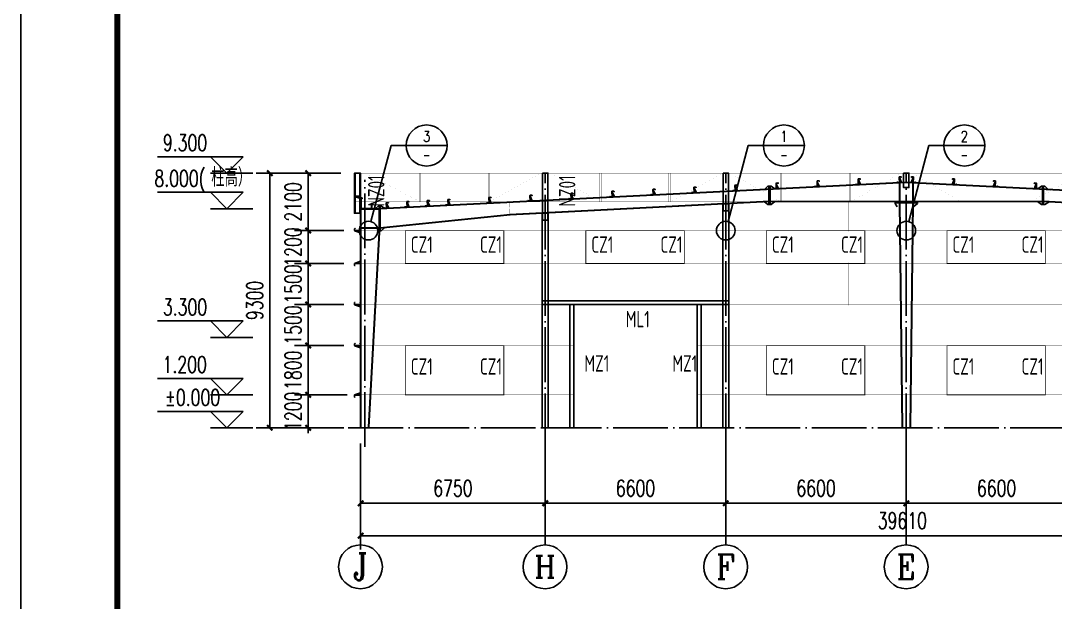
# Model space of a CAD drawing. Extents: x -89996 to 1006241, y -2176 to 440573.
# Drawn here: x 553607 to 591431, y 20313 to 41553 of the extents above; entities that cross this region are included whole.
import ezdxf
from ezdxf.enums import TextEntityAlignment as Align

# ---------------------------------------------------------------- set-up
doc = ezdxf.new("R2010")
doc.units = 0
doc.header["$LTSCALE"] = 1000
doc.header["$MEASUREMENT"] = 0
doc.linetypes.add('DOTE', pattern=[2.42, 2, -0.2, 0.02, -0.2])
for name, color, linetype in [('AXIS', 3, 'Continuous'), ('AXIS_TEXT', 7, 'Continuous'), ('DIM_ELEV', 3, 'Continuous'), ('DIM_IDEN', 3, 'Continuous'), ('DOTE', 1, 'DOTE'), ('GL', 150, 'Continuous'), ('GZ', 50, 'Continuous'), ('LT', 27, 'Continuous'), ('PUB_TEXT', 7, 'Continuous'), ('PUB_TITLE', 4, 'Continuous'), ('PZ', 202, 'Continuous'), ('TEXT', 7, 'Continuous'), ('天沟', 2, 'Continuous')]:
    doc.layers.add(name, color=color, linetype=linetype)
doc.styles.add('_TCH_AXIS', font='COMPLEX', dxfattribs={"bigfont": 'GBCBIG'})
doc.styles.add('_TCH_DIM', font='SIMPLEX', dxfattribs={"bigfont": 'GBCBIG'})
doc.styles.add('_TCH_DIM_T3', font='SIMPLEX', dxfattribs={"width": 0.705882, "bigfont": 'GBCBIG'})
doc.styles.add('_TCH_LABEL', font='COMPLEX', dxfattribs={"bigfont": 'GBCBIG'})
doc.styles.add('TSSD_Label', font='tssdeng.shx', dxfattribs={"width": 0.7, "bigfont": 'hztxt.shx'})
doc.styles.add('TSSD_Norm', font='tssdeng.shx', dxfattribs={"bigfont": 'hztxt.shx'})
doc.dimstyles.new('_TCH_ARCH&&200', dxfattribs={"dimtxt": 595, "dimasz": 200, "dimexe": 500, "dimexo": 600, "dimgap": 252.5, "dimtad": 1, "dimdec": 0, "dimzin": 0, "dimdsep": 46, "dimtxsty": '_TCH_DIM_T3', "dimblk": 'ARCHTICK', "dimcen": 0.09, "dimclrt": 7, "dimazin": 2, "dimtfac": 1, "dimtdec": 0, "dimtix": 1, "dimtmove": 2, "dimatfit": 3, "dimfxl": 0, "dimtolj": 1, "dimtzin": 0, "dimarcsym": 0})
doc.dimstyles.new('TCH-200-1', dxfattribs={"dimtxt": 595, "dimasz": 200, "dimexe": 500, "dimexo": 600, "dimgap": 252.5, "dimtad": 1, "dimdec": 0, "dimzin": 0, "dimdsep": 46, "dimtxsty": '_TCH_DIM_T3', "dimblk": 'ARCHTICK', "dimcen": 0.09, "dimclrd": 3, "dimclre": 3, "dimclrt": 7, "dimazin": 2, "dimtfac": 1, "dimtdec": 0, "dimtix": 1, "dimtmove": 2, "dimatfit": 3, "dimfxl": 0, "dimtolj": 1, "dimtzin": 0, "dimarcsym": 0})

# ---------------------------------------------------------------- blocks, each defined once
blk = doc.blocks.new('4')
at = {"layer": 'LT', "color": 1, "linetype": 'Continuous'}
for p, q in [((1121054, 121886, -8), (1121014, 121884, -8)), ((1121054, 121886, -8), (1121014, 121884, -8)), ((1121058, 121794, -8), (1121019, 121792, -8)), ((1121058, 121794, -8), (1121019, 121792, -8))]:
    blk.add_line(p, q, dxfattribs=at)
at = {"layer": 'LT', "elevation": -8}
blk.add_lwpolyline([(1121032, 121929, -0.414214), (1121041, 121940), (1121097, 121943), (1121111, 121930), (1121113, 121932), (1121098, 121946), (1121038, 121943, 0.414214), (1121028, 121932), (1121037, 121755, -0.414214), (1121028, 121745), (1120972, 121742), (1120958, 121755), (1120956, 121753), (1120971, 121739), (1121031, 121742, 0.414214), (1121040, 121753), (1121032, 121929)], format="xyb", dxfattribs=at)
at = {"layer": 'LT', "elevation": -4}
for points in [[(1121032, 121924), (1121038, 121925), (1121047, 121733), (1121041, 121733)], [(1121038, 121915), (1121047, 121733), (1121117, 121736)]]:
    blk.add_lwpolyline(points, close=True, dxfattribs=at)
at = {"layer": 'LT', "color": 1, "linetype": 'Continuous'}
for points in [[(1121031, 121872, -8), (1121030, 121897, -8), (1121040, 121873, -8), (1121039, 121897, -8)], [(1121031, 121872, -8), (1121030, 121897, -8), (1121040, 121873, -8), (1121039, 121897, -8)], [(1121035, 121805, -8), (1121036, 121781, -8), (1121044, 121806, -8), (1121045, 121781, -8)], [(1121035, 121805, -8), (1121036, 121781, -8), (1121044, 121806, -8), (1121045, 121781, -8)]]:
    blk.add_solid(points, dxfattribs=at)
blk = doc.blocks.new('A$C7E3B2E0F')
at = {"layer": 'DOTE'}
for p, q in [((7397, 0, 0), (7397, 10052, 0)), ((13997, 0, 0), (13997, 10052, 0)), ((20597, 0, 0), (20597, 10050, 0)), ((797, 52, 0), (797, 9805, 0)), ((40918, 750, 0), (0, 750, 0))]:
    blk.add_line(p, q, dxfattribs=at)
at = {"layer": 'GL', "extrusion": (0.000390955, 1.93016e-05, 1)}
for p, q in [((20597, 9718, -4), (1367, 8756, -4)), ((20597, 9706, -4), (1367, 8744, -4)), ((15596, 9029, -5), (6108, 8535, -9)), ((15596, 9017, -5), (6109, 8523, -9))]:
    blk.add_line(p, q, dxfattribs=at)
at = {"layer": 'GL', "extrusion": (-0.000390955, 1.93016e-05, 1)}
for p, q in [((20597, 9718, -4), (39538, 8771, -4)), ((20597, 9706, -4), (39538, 8759, -4)), ((25598, 9029, -5), (35086, 8535, -9)), ((25598, 9017, -5), (35085, 8523, -9))]:
    blk.add_line(p, q, dxfattribs=at)
at = {"layer": 'GL'}
for p, q in [((15596, 9029, -5), (20188, 9011, 0)), ((15596, 9029, -5), (20188, 9011, 0)), ((15596, 9017, -5), (20188, 8999, 0)), ((15596, 9017, -5), (20188, 8999, 0)), ((25596, 9029, -5), (21006, 9011, 0)), ((25596, 9029, -5), (21006, 9011, 0)), ((25598, 9017, -5), (21006, 8999, 0)), ((25598, 9017, -5), (21006, 8999, 0)), ((6109, 8535, -9), (1367, 8052, 0)), ((6109, 8535, -9), (1367, 8052, 0)), ((6111, 8523, -9), (1367, 8040, 0)), ((6111, 8523, -9), (1367, 8040, 0))]:
    blk.add_line(p, q, dxfattribs=at)
at = {"layer": 'GL', "color": 6, "extrusion": (0.000390955, 1.93016e-05, 1), "const_width": 10, "elevation": 1}
blk.add_lwpolyline([(6086, 8992), (6109, 8523)], dxfattribs=at)
blk.add_lwpolyline([(6086, 8992), (6109, 8523)], dxfattribs=at)
at = {"layer": 'GZ'}
for p, q in [((20347, 9011, 0), (20347, 9693, 0)), ((20347, 9011, 0), (20347, 9693, 0)), ((20361, 9011, 0), (20361, 9694, 0)), ((20361, 9011, 0), (20361, 9694, 0)), ((20833, 9011, 0), (20833, 9694, 0)), ((20833, 9011, 0), (20833, 9694, 0)), ((20847, 9011, 0), (20847, 9693, 0)), ((20847, 9011, 0), (20847, 9693, 0)), ((647, 777, 4), (647, 8738, 0)), ((661, 777, 4), (661, 8738, 0)), ((20347, 8971, 0), (20447, 775, 0)), ((20361, 8971, 0), (20461, 775, 0)), ((20833, 8971, 0), (20733, 775, 0)), ((20847, 8971, 0), (20747, 775, 0)), ((1327, 8054, 0), (661, 8054, 0)), ((1327, 8054, 0), (661, 8054, 0)), ((1327, 8040, 0), (661, 8040, 0)), ((1327, 8040, 0), (661, 8040, 0)), ((1327, 7893, 0), (933, 777, 0)), ((1341, 7893, 0), (947, 777, 0))]:
    blk.add_line(p, q, dxfattribs=at)
for points, elevation in [([(647, 8738), (1327, 8738), (1327, 8752), (647, 8752)], -2), ([(13887, 750), (14107, 750), (14107, 8926), (13887, 8926)], 0), ([(7287, 750), (7507, 750), (7507, 8585), (7287, 8585)], 0)]:
    blk.add_lwpolyline(points, close=True, dxfattribs=dict(at, elevation=elevation))
at = {"layer": 'LT'}
for p, q in [((422, 10037, 0), (422, 9985, 0)), ((426, 9988, 0), (426, 10034, 0)), ((647, 10052, 0), (427, 10052, 0)), ((427, 10052, 0), (427, 10049, 0)), ((427, 10049, 0), (647, 10049, 0)), ((631, 10049, 0), (433, 10049, 0)), ((433, 9974, 0), (445, 9974, 0)), ((437, 10045, 0), (628, 10045, 0)), ((445, 9977, 0), (437, 9977, 0)), ((445, 9974, 0), (445, 9977, 0)), ((620, 9977, 0), (620, 9974, 0)), ((628, 9977, 0), (620, 9977, 0)), ((620, 9974, 0), (631, 9974, 0)), ((639, 10034, 0), (639, 9988, 0)), ((642, 9985, 0), (642, 10037, 0)), ((647, 10049, 0), (647, 10052, 0)), ((421, 9215, 0), (421, 9268, 0)), ((424, 9264, 0), (424, 9218, 0)), ((426, 9200, 0), (426, 9204, 0)), ((426, 9204, 0), (646, 9204, 0)), ((646, 9200, 0), (426, 9200, 0)), ((426, 9200, 0), (646, 9121, 0)), ((432, 9279, 0), (443, 9279, 0)), ((630, 9204, 0), (432, 9204, 0)), ((443, 9275, 0), (436, 9275, 0)), ((436, 9207, 0), (626, 9207, 0)), ((443, 9279, 0), (443, 9275, 0)), ((474, 9181, 0), (474, 9220, 0)), ((585, 9181, 0), (585, 9220, 0)), ((618, 9275, 0), (618, 9279, 0)), ((618, 9279, 0), (630, 9279, 0)), ((626, 9275, 0), (618, 9275, 0)), ((638, 9218, 0), (638, 9264, 0)), ((641, 9268, 0), (641, 9215, 0)), ((646, 9204, 0), (646, 9200, 0)), ((422, 7961, 0), (422, 8014, 0)), ((426, 8010, 0), (426, 7965, 0)), ((427, 7947, 0), (427, 7950, 0)), ((427, 7950, 0), (647, 7950, 0)), ((647, 7947, 0), (427, 7947, 0)), ((427, 7947, 0), (647, 7867, 0)), ((433, 8025, 0), (445, 8025, 0)), ((631, 7950, 0), (433, 7950, 0)), ((445, 8022, 0), (437, 8022, 0)), ((437, 7953, 0), (628, 7953, 0)), ((445, 8025, 0), (445, 8022, 0)), ((475, 7931, 0), (475, 7969, 0)), ((586, 7931, 0), (586, 7969, 0)), ((620, 8022, 0), (620, 8025, 0)), ((620, 8025, 0), (631, 8025, 0)), ((628, 8022, 0), (620, 8022, 0)), ((639, 7965, 0), (639, 8010, 0)), ((642, 8014, 0), (642, 7961, 0)), ((647, 7950, 0), (647, 7947, 0)), ((427, 6753, 0), (647, 6833, 0)), ((422, 6739, 0), (422, 6686, 0)), ((426, 6690, 0), (426, 6735, 0)), ((647, 6753, 0), (427, 6753, 0)), ((427, 6753, 0), (427, 6750, 0)), ((427, 6750, 0), (647, 6750, 0)), ((631, 6750, 0), (433, 6750, 0)), ((433, 6675, 0), (445, 6675, 0)), ((437, 6747, 0), (628, 6747, 0)), ((445, 6678, 0), (437, 6678, 0)), ((445, 6675, 0), (445, 6678, 0)), ((475, 6773, 0), (475, 6734, 0)), ((586, 6773, 0), (586, 6734, 0)), ((620, 6678, 0), (620, 6675, 0)), ((628, 6678, 0), (620, 6678, 0)), ((620, 6675, 0), (631, 6675, 0)), ((639, 6735, 0), (639, 6690, 0)), ((642, 6686, 0), (642, 6739, 0)), ((647, 6750, 0), (647, 6753, 0)), ((422, 5261, 0), (422, 5314, 0)), ((426, 5310, 0), (426, 5265, 0)), ((433, 5325, 0), (445, 5325, 0)), ((445, 5322, 0), (437, 5322, 0)), ((445, 5325, 0), (445, 5322, 0)), ((620, 5322, 0), (620, 5325, 0)), ((620, 5325, 0), (631, 5325, 0)), ((628, 5322, 0), (620, 5322, 0)), ((639, 5265, 0), (639, 5310, 0)), ((642, 5314, 0), (642, 5261, 0)), ((427, 5247, 0), (427, 5250, 0)), ((427, 5250, 0), (647, 5250, 0)), ((647, 5247, 0), (427, 5247, 0)), ((427, 5247, 0), (647, 5167, 0)), ((631, 5250, 0), (433, 5250, 0)), ((437, 5253, 0), (628, 5253, 0)), ((475, 5227, 0), (475, 5266, 0)), ((586, 5227, 0), (586, 5266, 0)), ((647, 5250, 0), (647, 5247, 0)), ((422, 3761, 2), (422, 3814, 2)), ((426, 3810, 2), (426, 3765, 2)), ((433, 3825, 2), (445, 3825, 2)), ((445, 3822, 2), (437, 3822, 2)), ((445, 3825, 2), (445, 3822, 2)), ((620, 3822, 2), (620, 3825, 2)), ((620, 3825, 2), (631, 3825, 2)), ((628, 3822, 2), (620, 3822, 2)), ((639, 3765, 2), (639, 3810, 2)), ((642, 3814, 2), (642, 3761, 2)), ((427, 3747, 2), (427, 3750, 2)), ((427, 3750, 2), (647, 3750, 2)), ((647, 3747, 2), (427, 3747, 2)), ((427, 3747, 2), (647, 3667, 2)), ((631, 3750, 2), (433, 3750, 2)), ((437, 3753, 2), (628, 3753, 2)), ((475, 3731, 2), (475, 3769, 2)), ((586, 3731, 2), (586, 3769, 2)), ((647, 3750, 2), (647, 3747, 2)), ((422, 1935, 0), (422, 1883, 0)), ((426, 1886, 0), (426, 1932, 0)), ((427, 1950, 0), (647, 2030, 0)), ((647, 1950, 0), (427, 1950, 0)), ((427, 1950, 0), (427, 1947, 0)), ((427, 1947, 0), (647, 1947, 0)), ((631, 1947, 0), (433, 1947, 0)), ((437, 1943, 0), (628, 1943, 0)), ((639, 1932, 0), (639, 1886, 0)), ((642, 1883, 0), (642, 1935, 0)), ((647, 1947, 0), (647, 1950, 0)), ((433, 1872, 0), (445, 1872, 0)), ((445, 1875, 0), (437, 1875, 0)), ((445, 1872, 0), (445, 1875, 0)), ((620, 1875, 0), (620, 1872, 0)), ((628, 1875, 0), (620, 1875, 0)), ((620, 1872, 0), (631, 1872, 0))]:
    blk.add_line(p, q, dxfattribs=at)
at = {"layer": 'LT', "color": 1, "linetype": 'Continuous'}
for p, q in [((475, 1965, 0), (475, 1927, 0)), ((586, 1965, 0), (586, 1927, 0))]:
    blk.add_line(p, q, dxfattribs=at)
at = {"layer": 'LT', "elevation": 0}
for points in [[(646, 8588), (422, 8588), (422, 10049), (646, 10049)], [(616, 8588), (452, 8588), (452, 10049), (616, 10049)], [(7300, 10052), (7494, 10052), (7494, 8338), (7300, 8338)], [(13900, 10052), (14094, 10052), (14094, 8679), (13900, 8679)], [(20500, 10052), (20694, 10052), (20694, 9524), (20500, 9524)]]:
    blk.add_lwpolyline(points, close=True, dxfattribs=at)
at = {"layer": 'LT'}
for centre, start, end in [((433, 10037, 0), 90, 180), ((433, 9985, 0), 180, 270), ((437, 10034, 0), 90, 180), ((437, 9988, 0), 180, 270), ((628, 10034, 0), 0, 90), ((628, 9988, 0), 270, 0), ((631, 10037, 0), 0, 90), ((631, 9985, 0), 270, 0), ((432, 9268, 0), 90, 180), ((432, 9215, 0), 180, 270), ((436, 9264, 0), 90, 180), ((436, 9218, 0), 180, 270), ((626, 9264, 0), 0, 90), ((626, 9218, 0), 270, 0), ((630, 9268, 0), 0, 90), ((630, 9215, 0), 270, 0), ((433, 8014, 0), 90, 180), ((433, 7961, 0), 180, 270), ((437, 8010, 0), 90, 180), ((437, 7965, 0), 180, 270), ((628, 8010, 0), 360, 90), ((628, 7965, 0), 270, 360), ((631, 8014, 0), 360, 90), ((631, 7961, 0), 270, 360), ((433, 6739, 0), 90, 180), ((433, 6686, 0), 180, 270), ((437, 6735, 0), 90, 180), ((437, 6690, 0), 180, 270), ((628, 6735, 0), 0, 90), ((628, 6690, 0), 270, 0), ((631, 6739, 0), 0, 90), ((631, 6686, 0), 270, 0), ((433, 5314, 0), 90, 180), ((437, 5310, 0), 90, 180), ((628, 5310, 0), 0, 90), ((631, 5314, 0), 0, 90), ((433, 5261, 0), 180, 270), ((437, 5265, 0), 180, 270), ((628, 5265, 0), 270, 0), ((631, 5261, 0), 270, 0), ((433, 3814, 2), 90, 180), ((437, 3810, 2), 90, 180), ((628, 3810, 2), 360, 90), ((631, 3814, 2), 360, 90), ((433, 3761, 2), 180, 270), ((437, 3765, 2), 180, 270), ((628, 3765, 2), 270, 360), ((631, 3761, 2), 270, 360), ((433, 1935, 0), 90, 180), ((437, 1932, 0), 90, 180), ((628, 1932, 0), 0, 90), ((631, 1935, 0), 0, 90), ((433, 1883, 0), 180, 270), ((437, 1886, 0), 180, 270), ((628, 1886, 0), 270, 0), ((631, 1883, 0), 270, 0)]:
    blk.add_arc(centre, 11.3, start, end, dxfattribs=at)
for points in [[(486, 9207, 0), (462, 9207, 0), (486, 9200, 0), (462, 9200, 0)], [(597, 9207, 0), (572, 9207, 0), (597, 9200, 0), (572, 9200, 0)], [(488, 7953, 0), (463, 7953, 0), (488, 7947, 0), (463, 7947, 0)], [(598, 7953, 0), (574, 7953, 0), (598, 7946, 0), (574, 7946, 0)], [(488, 6747, 0), (463, 6747, 0), (488, 6753, 0), (463, 6753, 0)], [(598, 6747, 0), (574, 6747, 0), (598, 6753, 0), (574, 6753, 0)], [(488, 5253, 0), (463, 5253, 0), (488, 5247, 0), (463, 5247, 0)], [(598, 5253, 0), (574, 5253, 0), (598, 5247, 0), (574, 5247, 0)], [(488, 3753, 2), (463, 3753, 2), (488, 3747, 2), (463, 3747, 2)], [(598, 3753, 2), (574, 3753, 2), (598, 3747, 2), (574, 3747, 2)]]:
    blk.add_solid(points, dxfattribs=at)
at = {"layer": 'LT', "color": 1, "linetype": 'Continuous'}
for points in [[(488, 1943, 0), (463, 1943, 0), (488, 1950, 0), (463, 1950, 0)], [(598, 1943, 0), (574, 1943, 0), (598, 1950, 0), (574, 1950, 0)]]:
    blk.add_solid(points, dxfattribs=at)
at = {"layer": 'PZ', "extrusion": (0.000390955, 1.93016e-05, 1)}
for p, q in [((15537, 9571, -2), (15413, 9458, -4)), ((15537, 9571, -2), (15413, 9458, -4)), ((15537, 9571, -2), (15577, 9571, -2)), ((15537, 9571, -2), (15577, 9571, -2)), ((15657, 9570, -2), (15617, 9570, -2)), ((15657, 9570, -2), (15617, 9570, -2)), ((15657, 9570, -2), (15790, 9477, -4)), ((15657, 9570, -2), (15790, 9477, -4)), ((15536, 8909, 0), (15409, 9007, -6)), ((15536, 8909, 0), (15576, 8909, 0)), ((15536, 8909, 0), (15576, 8909, 0)), ((15656, 8909, 0), (15616, 8909, 0)), ((15656, 8909, 0), (15616, 8909, 0)), ((15656, 8909, 0), (15792, 9016, -5)), ((15656, 8909, 0), (15792, 9016, -5))]:
    blk.add_line(p, q, dxfattribs=at)
at = {"layer": 'PZ', "extrusion": (-0.000390955, 1.93016e-05, 1)}
for p, q in [((25537, 9570, -2), (25402, 9477, -4)), ((25537, 9570, -2), (25402, 9477, -4)), ((25537, 9570, -2), (25577, 9570, -2)), ((25537, 9570, -2), (25577, 9570, -2)), ((25657, 9571, -2), (25617, 9571, -2)), ((25657, 9571, -2), (25617, 9571, -2)), ((25657, 9571, -2), (25788, 9458, -4)), ((25657, 9571, -2), (25788, 9458, -4)), ((25538, 8909, 0), (25393, 9016, -5)), ((25538, 8909, 0), (25393, 9016, -5)), ((25538, 8909, 0), (25578, 8909, 0)), ((25538, 8909, 0), (25578, 8909, 0)), ((25658, 8909, 0), (25618, 8909, 0)), ((25658, 8909, 0), (25618, 8909, 0)), ((25658, 8909, 0), (25814, 9006, -6))]:
    blk.add_line(p, q, dxfattribs=at)
at = {"layer": 'PZ'}
for p, q in [((1297, 8862, 0), (1177, 8752, -2)), ((1327, 8862, 0), (1297, 8862, 0)), ((1327, 8862, 0), (1297, 8862, 0)), ((1327, 8862, 0), (1327, 7893, 0)), ((1327, 8862, 0), (1367, 8862, 0)), ((1347, 7943, 0), (1347, 8862, 0)), ((1367, 7943, 0), (1367, 8862, 0)), ((1367, 8862, 0), (1397, 8862, 0)), ((1367, 8862, 0), (1397, 8862, 0)), ((1397, 8862, 0), (1522, 8764, -4)), ((20188, 8971, 0), (20187, 8941, 0)), ((20188, 8971, 0), (20187, 8941, 0)), ((20187, 8941, 0), (20269, 8824, -4)), ((20188, 9011, 0), (21006, 9011, 0)), ((20188, 9011, 0), (20188, 8971, 0)), ((21006, 8991, 0), (20188, 8991, 0)), ((21006, 8971, 0), (20188, 8971, 0)), ((21006, 8941, 0), (20878, 8827, 0)), ((21006, 9011, 0), (21006, 8971, 0)), ((21006, 9011, 0), (21006, 8971, 0)), ((21006, 8971, 0), (21006, 8941, 0)), ((1341, 7893, -4), (1347, 7943, 0)), ((1347, 7943, 0), (1367, 7943, 0)), ((1347, 7943, 0), (1367, 7943, 0)), ((1367, 7943, 0), (1397, 7943, 0)), ((1397, 7943, 0), (1524, 8056, 0)), ((1327, 7893, 0), (1341, 7893, -4))]:
    blk.add_line(p, q, dxfattribs=at)
at = {"layer": 'PZ', "extrusion": (0.000390955, 1.93016e-05, 1), "elevation": 2}
for points in [[(15596, 8909), (15576, 8909), (15577, 9571), (15597, 9571)], [(15596, 8909), (15576, 8909), (15577, 9571), (15597, 9571)], [(15596, 8909), (15616, 8909), (15617, 9570), (15597, 9571)], [(15596, 8909), (15616, 8909), (15617, 9570), (15597, 9571)]]:
    blk.add_lwpolyline(points, close=True, dxfattribs=at)
at = {"layer": 'PZ', "extrusion": (-0.000390955, 1.93016e-05, 1), "elevation": -14}
for points in [[(25598, 8909), (25578, 8909), (25577, 9570), (25597, 9571)], [(25598, 8909), (25578, 8909), (25577, 9570), (25597, 9571)], [(25598, 8909), (25618, 8909), (25617, 9571), (25597, 9571)], [(25598, 8909), (25618, 8909), (25617, 9571), (25597, 9571)]]:
    blk.add_lwpolyline(points, close=True, dxfattribs=at)
at = {"layer": 'PZ', "const_width": 2.25, "elevation": 0}
for points in [[(622, 752), (972, 752), (972, 777), (622, 777)], [(804, 952), (790, 952), (790, 777), (804, 777)], [(20772, 750), (20422, 750), (20422, 775), (20772, 775)], [(20590, 950), (20604, 950), (20604, 775), (20590, 775)]]:
    blk.add_lwpolyline(points, close=True, dxfattribs=at)
at = {"layer": '天沟', "linetype": 'ByBlock', "elevation": -2}
blk.add_lwpolyline([(656, 8752), (1056, 8752), (1056, 8934, -0.414214), (1061, 8939), (1085, 8939, -0.41413), (1090, 8934), (1090, 8916), (1098, 8916), (1098, 8934, 0.414214), (1085, 8947), (1061, 8947, 0.414214), (1048, 8934), (1048, 8759), (663, 8759), (663, 9140, -0.414214), (668, 9145), (693, 9145, -0.414254), (698, 9140), (698, 9123), (706, 9123), (706, 9140, 0.414214), (693, 9153), (668, 9153, 0.414214), (656, 9140), (656, 8752)], format="xyb", dxfattribs=at)
at = {"extrusion": (0.000390955, 1.93016e-05, 1), "rotation": 359.9280376253071}
for p in [(-1102346, -110694, 20), (-1100846, -110619, 20), (-1109846, -111069, 20), (-1108346, -110994, 20), (-1106846, -110919, 20), (-1105346, -110844, 20), (-1103846, -110769, 20), (-1117347, -111444, 20), (-1115847, -111369, 20), (-1114347, -111294, 20), (-1112847, -111219, 20), (-1111346, -111144, 20), (-1119594, -111557, 19), (-1118845, -111519, 19), (-1118096, -111482, 20)]:
    blk.add_blockref('4', p, dxfattribs=at)
at = {"extrusion": (-0.000390955, 1.93016e-05, 1), "xscale": -1, "rotation": 0.07196237469288214}
for p in [(1142040, -110619, 4), (1143540, -110694, 4), (1145040, -110769, 4), (1146540, -110844, 4)]:
    blk.add_blockref('4', p, dxfattribs=at)
blk = doc.blocks.new('_ArchTick')
at = {"color": 0, "linetype": 'ByBlock', "const_width": 0.4}
blk.add_lwpolyline([(-0.5, -0.5), (0.5, 0.5)], dxfattribs=at)
blk = doc.blocks.new('*D768')
at = {"color": 3, "lineweight": -2, "transparency": 16777216}
for p, q in [((565307, 35987), (562213, 35987)), ((562713, 26687), (562713, 35987)), ((565159, 26687), (562213, 26687))]:
    blk.add_line(p, q, dxfattribs=at)
at = {"layer": 'Defpoints', "color": 0, "transparency": 16777216}
for p in [(562713, 35987), (565907, 35987), (565759, 26687)]:
    blk.add_point(p, dxfattribs=at)
at = {"color": 3, "lineweight": -2, "transparency": 16777216, "xscale": 200, "yscale": 200, "zscale": 200}
for p, rotation in [((562713, 35987), 90), ((562713, 26687), 270)]:
    blk.add_blockref('_ArchTick', p, dxfattribs=dict(at, rotation=rotation))
at = {"color": 7, "transparency": 16777216, "insert": (562163, 31337), "char_height": 595, "attachment_point": 5, "rotation": 90, "style": '_TCH_DIM_T3'}
blk.add_mtext('\\A1;9300', dxfattribs=at)
blk = doc.blocks.new('*D769')
at = {"layer": 'AXIS', "color": 0, "lineweight": -2, "transparency": 16777216}
for p, q in [((565307, 35987), (563617, 35987)), ((564117, 35987), (564117, 33887)), ((565419, 33887), (563617, 33887))]:
    blk.add_line(p, q, dxfattribs=at)
at = {"layer": 'Defpoints', "color": 0, "transparency": 16777216}
for p in [(565907, 35987), (564117, 33887), (566019, 33887)]:
    blk.add_point(p, dxfattribs=at)
at = {"layer": 'AXIS', "color": 0, "lineweight": -2, "transparency": 16777216, "xscale": 200, "yscale": 200, "zscale": 200}
for p, rotation in [((564117, 35987), 90), ((564117, 33887), 270)]:
    blk.add_blockref('_ArchTick', p, dxfattribs=dict(at, rotation=rotation))
at = {"layer": 'AXIS', "color": 7, "transparency": 16777216, "insert": (563567, 34937), "char_height": 595, "attachment_point": 5, "rotation": 90, "style": '_TCH_DIM_T3'}
blk.add_mtext('\\A1;2100', dxfattribs=at)
blk = doc.blocks.new('*D770')
at = {"layer": 'AXIS', "color": 0, "lineweight": -2, "transparency": 16777216}
for p, q in [((564117, 33887), (564117, 34087)), ((565419, 33887), (563617, 33887)), ((564117, 33887), (564117, 32687)), ((565419, 32687), (563617, 32687)), ((564117, 32687), (564117, 32487))]:
    blk.add_line(p, q, dxfattribs=at)
at = {"layer": 'Defpoints', "color": 0, "transparency": 16777216}
for p in [(566019, 33887), (564117, 32687), (566019, 32687)]:
    blk.add_point(p, dxfattribs=at)
at = {"layer": 'AXIS', "color": 0, "lineweight": -2, "transparency": 16777216, "xscale": 200, "yscale": 200, "zscale": 200}
for p, rotation in [((564117, 33887), 270), ((564117, 32687), 90)]:
    blk.add_blockref('_ArchTick', p, dxfattribs=dict(at, rotation=rotation))
at = {"layer": 'AXIS', "color": 7, "transparency": 16777216, "insert": (563567, 33287), "char_height": 595, "attachment_point": 5, "rotation": 90, "style": '_TCH_DIM_T3'}
blk.add_mtext('\\A1;1200', dxfattribs=at)
blk = doc.blocks.new('*D771')
at = {"layer": 'AXIS', "color": 0, "lineweight": -2, "transparency": 16777216}
for p, q in [((565419, 32687), (563617, 32687)), ((564117, 32687), (564117, 32887)), ((564117, 32687), (564117, 31187)), ((565419, 31187), (563617, 31187)), ((564117, 31187), (564117, 30987))]:
    blk.add_line(p, q, dxfattribs=at)
at = {"layer": 'Defpoints', "color": 0, "transparency": 16777216}
for p in [(566019, 32687), (564117, 31187), (566019, 31187)]:
    blk.add_point(p, dxfattribs=at)
at = {"layer": 'AXIS', "color": 0, "lineweight": -2, "transparency": 16777216, "xscale": 200, "yscale": 200, "zscale": 200}
for p, rotation in [((564117, 32687), 270), ((564117, 31187), 90)]:
    blk.add_blockref('_ArchTick', p, dxfattribs=dict(at, rotation=rotation))
at = {"layer": 'AXIS', "color": 7, "transparency": 16777216, "insert": (563567, 31937), "char_height": 595, "attachment_point": 5, "rotation": 90, "style": '_TCH_DIM_T3'}
blk.add_mtext('\\A1;1500', dxfattribs=at)
blk = doc.blocks.new('*D772')
at = {"layer": 'AXIS', "color": 0, "lineweight": -2, "transparency": 16777216}
for p, q in [((565419, 31187), (563617, 31187)), ((564117, 31187), (564117, 31387)), ((564117, 31187), (564117, 29687)), ((565419, 29687), (563617, 29687)), ((564117, 29687), (564117, 29487))]:
    blk.add_line(p, q, dxfattribs=at)
at = {"layer": 'Defpoints', "color": 0, "transparency": 16777216}
for p in [(566019, 31187), (564117, 29687), (566019, 29687)]:
    blk.add_point(p, dxfattribs=at)
at = {"layer": 'AXIS', "color": 0, "lineweight": -2, "transparency": 16777216, "xscale": 200, "yscale": 200, "zscale": 200}
for p, rotation in [((564117, 31187), 270), ((564117, 29687), 90)]:
    blk.add_blockref('_ArchTick', p, dxfattribs=dict(at, rotation=rotation))
at = {"layer": 'AXIS', "color": 7, "transparency": 16777216, "insert": (563567, 30437), "char_height": 595, "attachment_point": 5, "rotation": 90, "style": '_TCH_DIM_T3'}
blk.add_mtext('\\A1;1500', dxfattribs=at)
blk = doc.blocks.new('*D773')
at = {"layer": 'AXIS', "color": 0, "lineweight": -2, "transparency": 16777216}
for p, q in [((564117, 29687), (564117, 29887)), ((565419, 29687), (563617, 29687)), ((564117, 29687), (564117, 27887)), ((565419, 27887), (563617, 27887)), ((564117, 27887), (564117, 27687))]:
    blk.add_line(p, q, dxfattribs=at)
at = {"layer": 'Defpoints', "color": 0, "transparency": 16777216}
for p in [(566019, 29687), (564117, 27887), (566019, 27887)]:
    blk.add_point(p, dxfattribs=at)
at = {"layer": 'AXIS', "color": 0, "lineweight": -2, "transparency": 16777216, "xscale": 200, "yscale": 200, "zscale": 200}
for p, rotation in [((564117, 29687), 270), ((564117, 27887), 90)]:
    blk.add_blockref('_ArchTick', p, dxfattribs=dict(at, rotation=rotation))
at = {"layer": 'AXIS', "color": 7, "transparency": 16777216, "insert": (563567, 28787), "char_height": 595, "attachment_point": 5, "rotation": 90, "style": '_TCH_DIM_T3'}
blk.add_mtext('\\A1;1800', dxfattribs=at)
blk = doc.blocks.new('*D774')
at = {"layer": 'AXIS', "color": 0, "lineweight": -2, "transparency": 16777216}
for p, q in [((564117, 27887), (564117, 28087)), ((565544, 27887), (563617, 27887)), ((564117, 27887), (564117, 26687)), ((565419, 26687), (563617, 26687)), ((564117, 26687), (564117, 26487))]:
    blk.add_line(p, q, dxfattribs=at)
at = {"layer": 'Defpoints', "color": 0, "transparency": 16777216}
for p in [(566144, 27887), (564117, 26687), (566019, 26687)]:
    blk.add_point(p, dxfattribs=at)
at = {"layer": 'AXIS', "color": 0, "lineweight": -2, "transparency": 16777216, "xscale": 200, "yscale": 200, "zscale": 200}
for p, rotation in [((564117, 27887), 270), ((564117, 26687), 90)]:
    blk.add_blockref('_ArchTick', p, dxfattribs=dict(at, rotation=rotation))
at = {"layer": 'AXIS', "color": 7, "transparency": 16777216, "insert": (563567, 27287), "char_height": 595, "attachment_point": 5, "rotation": 90, "style": '_TCH_DIM_T3'}
blk.add_mtext('\\A1;1200', dxfattribs=at)
blk = doc.blocks.new('*D2824')
at = {"layer": 'AXIS', "color": 0, "lineweight": -2, "transparency": 16777216}
for p, q in [((566034, 26112), (566034, 22243)), ((605644, 26112), (605644, 22243)), ((566034, 22743), (605644, 22743))]:
    blk.add_line(p, q, dxfattribs=at)
at = {"layer": 'Defpoints', "color": 0, "transparency": 16777216}
for p in [(566034, 26712), (605644, 26712), (605644, 22743)]:
    blk.add_point(p, dxfattribs=at)
at = {"layer": 'AXIS', "color": 0, "lineweight": -2, "transparency": 16777216, "xscale": 200, "yscale": 200, "zscale": 200, "rotation": 180}
blk.add_blockref('_ArchTick', (566034, 22743), dxfattribs=at)
at = {"layer": 'AXIS', "color": 0, "lineweight": -2, "transparency": 16777216, "xscale": 200, "yscale": 200, "zscale": 200}
blk.add_blockref('_ArchTick', (605644, 22743), dxfattribs=at)
at = {"layer": 'AXIS', "color": 7, "transparency": 16777216, "insert": (585839, 23293), "char_height": 595, "attachment_point": 5, "style": '_TCH_DIM_T3'}
blk.add_mtext('\\A1;39610', dxfattribs=at)
blk = doc.blocks.new('*D2827')
at = {"layer": 'AXIS', "color": 0, "lineweight": -2, "transparency": 16777216}
for p, q in [((585984, 26112), (585984, 23428)), ((592584, 26112), (592584, 23428)), ((585984, 23928), (592584, 23928))]:
    blk.add_line(p, q, dxfattribs=at)
at = {"layer": 'Defpoints', "color": 0, "transparency": 16777216}
for p in [(585984, 26712), (592584, 26712), (592584, 23928)]:
    blk.add_point(p, dxfattribs=at)
at = {"layer": 'AXIS', "color": 0, "lineweight": -2, "transparency": 16777216, "xscale": 200, "yscale": 200, "zscale": 200, "rotation": 180}
blk.add_blockref('_ArchTick', (585984, 23928), dxfattribs=at)
at = {"layer": 'AXIS', "color": 0, "lineweight": -2, "transparency": 16777216, "xscale": 200, "yscale": 200, "zscale": 200}
blk.add_blockref('_ArchTick', (592584, 23928), dxfattribs=at)
at = {"layer": 'AXIS', "color": 7, "transparency": 16777216, "insert": (589284, 24478), "char_height": 595, "attachment_point": 5, "style": '_TCH_DIM_T3'}
blk.add_mtext('\\A1;6600', dxfattribs=at)
blk = doc.blocks.new('*D2828')
at = {"layer": 'AXIS', "color": 0, "lineweight": -2, "transparency": 16777216}
for p, q in [((579384, 26112), (579384, 23428)), ((585984, 26112), (585984, 23428)), ((579384, 23928), (585984, 23928))]:
    blk.add_line(p, q, dxfattribs=at)
at = {"layer": 'Defpoints', "color": 0, "transparency": 16777216}
for p in [(579384, 26712), (585984, 26712), (585984, 23928)]:
    blk.add_point(p, dxfattribs=at)
at = {"layer": 'AXIS', "color": 0, "lineweight": -2, "transparency": 16777216, "xscale": 200, "yscale": 200, "zscale": 200, "rotation": 180}
blk.add_blockref('_ArchTick', (579384, 23928), dxfattribs=at)
at = {"layer": 'AXIS', "color": 0, "lineweight": -2, "transparency": 16777216, "xscale": 200, "yscale": 200, "zscale": 200}
blk.add_blockref('_ArchTick', (585984, 23928), dxfattribs=at)
at = {"layer": 'AXIS', "color": 7, "transparency": 16777216, "insert": (582684, 24478), "char_height": 595, "attachment_point": 5, "style": '_TCH_DIM_T3'}
blk.add_mtext('\\A1;6600', dxfattribs=at)
blk = doc.blocks.new('*D2829')
at = {"layer": 'AXIS', "color": 0, "lineweight": -2, "transparency": 16777216}
for p, q in [((572784, 26112), (572784, 23428)), ((579384, 26112), (579384, 23428)), ((572784, 23928), (579384, 23928))]:
    blk.add_line(p, q, dxfattribs=at)
at = {"layer": 'Defpoints', "color": 0, "transparency": 16777216}
for p in [(572784, 26712), (579384, 26712), (579384, 23928)]:
    blk.add_point(p, dxfattribs=at)
at = {"layer": 'AXIS', "color": 0, "lineweight": -2, "transparency": 16777216, "xscale": 200, "yscale": 200, "zscale": 200, "rotation": 180}
blk.add_blockref('_ArchTick', (572784, 23928), dxfattribs=at)
at = {"layer": 'AXIS', "color": 0, "lineweight": -2, "transparency": 16777216, "xscale": 200, "yscale": 200, "zscale": 200}
blk.add_blockref('_ArchTick', (579384, 23928), dxfattribs=at)
at = {"layer": 'AXIS', "color": 7, "transparency": 16777216, "insert": (576084, 24478), "char_height": 595, "attachment_point": 5, "style": '_TCH_DIM_T3'}
blk.add_mtext('\\A1;6600', dxfattribs=at)
blk = doc.blocks.new('*D2830')
at = {"layer": 'AXIS', "color": 0, "lineweight": -2, "transparency": 16777216}
for p, q in [((566034, 26112), (566034, 23428)), ((572784, 26112), (572784, 23428)), ((566034, 23928), (572784, 23928))]:
    blk.add_line(p, q, dxfattribs=at)
at = {"layer": 'Defpoints', "color": 0, "transparency": 16777216}
for p in [(566034, 26712), (572784, 26712), (572784, 23928)]:
    blk.add_point(p, dxfattribs=at)
at = {"layer": 'AXIS', "color": 0, "lineweight": -2, "transparency": 16777216, "xscale": 200, "yscale": 200, "zscale": 200, "rotation": 180}
blk.add_blockref('_ArchTick', (566034, 23928), dxfattribs=at)
at = {"layer": 'AXIS', "color": 0, "lineweight": -2, "transparency": 16777216, "xscale": 200, "yscale": 200, "zscale": 200}
blk.add_blockref('_ArchTick', (572784, 23928), dxfattribs=at)
at = {"layer": 'AXIS', "color": 7, "transparency": 16777216, "insert": (569409, 24478), "char_height": 595, "attachment_point": 5, "style": '_TCH_DIM_T3'}
blk.add_mtext('\\A1;6750', dxfattribs=at)

msp = doc.modelspace()

# ---------------------------------------------------------------- linework, layer by layer
at = {"const_width": 30, "elevation": 0.05}
for points in [[(571269.2, 33886.53), (567669.2, 33886.53), (567669.2, 32686.53), (571269.2, 32686.53)], [(577869.07, 33886.53), (574269.07, 33886.53), (574269.07, 32686.53), (577869.07, 32686.53)], [(584469.07, 33886.53), (580869.07, 33886.53), (580869.07, 32686.53), (584469.07, 32686.53)], [(591069.07, 33886.53), (587469.07, 33886.53), (587469.07, 32686.53), (591069.07, 32686.53)], [(571269.2, 29686.53), (567669.2, 29686.53), (567669.2, 27886.53), (571269.2, 27886.53)], [(584469.07, 29686.53), (580869.07, 29686.53), (580869.07, 27886.53), (584469.07, 27886.53)], [(591069.07, 29686.53), (587469.07, 29686.53), (587469.07, 27886.53), (591069.07, 27886.53)]]:
    msp.add_lwpolyline(points, close=True, dxfattribs=at)
at = {"layer": 'AXIS', "color": 6, "linetype": 'ByBlock'}
for p, q in [((579493.94, 31324.47), (572673.94, 31324.47)), ((579493.94, 31184.47), (572673.94, 31184.47))]:
    msp.add_line(p, q, dxfattribs=at)
at = {"layer": 'AXIS'}
for p, q in [((566034.2, 23927.92), (566034.2, 22410.18)), ((572783.94, 23927.92), (572783.94, 22410.18)), ((579383.94, 23927.92), (579383.94, 22410.18)), ((585983.94, 23927.92), (585983.94, 22410.18))]:
    msp.add_line(p, q, dxfattribs=at)
at = {"layer": 'AXIS', "color": 3, "linetype": 'ByBlock', "const_width": 1, "elevation": 0.05}
for points in [[(566286.75, 36016.53), (566286.75, 35956.53), (568147.84, 34966.53), (568147.84, 34906.53)], [(568207.84, 36016.53), (568207.84, 35956.53), (568207.84, 34966.53), (568207.84, 34906.53)], [(570730.56, 36016.53), (570730.56, 35956.53), (570730.56, 34966.53), (570730.56, 34906.53)], [(572575.2, 36016.53), (572575.2, 35956.53), (570790.56, 34966.53), (570790.56, 34906.53)], [(572987.26, 36016.53), (572987.26, 35956.53), (574747.71, 34966.53), (574747.71, 34906.53)], [(574807.71, 36016.53), (574807.71, 35956.53), (574807.71, 34966.53), (574807.71, 34906.53)], [(577330.43, 36016.53), (577330.43, 35956.53), (577330.43, 34966.53), (577330.43, 34906.53)], [(579205.99, 36016.53), (579205.99, 35956.53), (577390.43, 34966.53), (577390.43, 34906.53)], [(579594.89, 36016.53), (579594.89, 35956.53), (581347.71, 34966.53), (581347.71, 34906.53)], [(581407.71, 36016.53), (581407.71, 35956.53), (581407.71, 34966.53), (581407.71, 34906.53)], [(583930.43, 36016.53), (583930.43, 35956.53), (583930.43, 34966.53), (583930.43, 34906.53)], [(585743.51, 36016.53), (585743.51, 35956.53), (583990.43, 34966.53), (583990.43, 34906.53)], [(586237.34, 36016.53), (586237.34, 35956.53), (587947.71, 34966.53), (587947.71, 34906.53)], [(588007.71, 36016.53), (588007.71, 35956.53), (588007.71, 34966.53), (588007.71, 34906.53)], [(590530.43, 36016.53), (590530.43, 35956.53), (590530.43, 34966.53), (590530.43, 34906.53)], [(592357.61, 36016.53), (592357.61, 35956.53), (590590.43, 34966.53), (590590.43, 34906.53)], [(568267.83, 34966.46), (568267.83, 34906.46), (568267.83, 33916.53), (568267.83, 33856.53)], [(570670.56, 34966.46), (570670.56, 34906.46), (570670.56, 33916.53), (570670.56, 33856.53)], [(574867.7, 34966.46), (574867.7, 34906.46), (574867.7, 33916.53), (574867.7, 33856.53)], [(577270.44, 34966.46), (577270.44, 34906.46), (577270.44, 33916.53), (577270.44, 33856.53)], [(581467.7, 34966.46), (581467.7, 34906.46), (581467.7, 33916.53), (581467.7, 33856.53)], [(583870.44, 34966.46), (583870.44, 34906.46), (583870.44, 33916.53), (583870.44, 33856.53)], [(588067.7, 34966.46), (588067.7, 34906.46), (588067.7, 33916.53), (588067.7, 33856.53)], [(590470.44, 34966.46), (590470.44, 34906.46), (590470.44, 33916.53), (590470.44, 33856.53)], [(568267.87, 32716.53), (568267.87, 32656.53), (568267.87, 31216.54), (568267.87, 31156.54)], [(570670.52, 32716.53), (570670.52, 32656.53), (570670.52, 31216.54), (570670.52, 31156.54)], [(574867.75, 32716.53), (574867.75, 32656.53), (574867.74, 31216.54), (574867.74, 31156.54)], [(577270.39, 32716.53), (577270.39, 32656.53), (577270.39, 31216.54), (577270.39, 31156.54)], [(581467.75, 32716.53), (581467.75, 32656.53), (581467.74, 31216.54), (581467.74, 31156.54)], [(583870.39, 32716.53), (583870.39, 32656.53), (583870.39, 31216.54), (583870.39, 31156.54)], [(588067.75, 32716.53), (588067.75, 32656.53), (588067.74, 31216.54), (588067.74, 31156.54)], [(590470.39, 32716.53), (590470.39, 32656.53), (590470.39, 31216.54), (590470.39, 31156.54)], [(568207.83, 31216.54), (568207.83, 31156.54), (568207.83, 29716.54), (568207.83, 29656.54)], [(570730.56, 31216.54), (570730.56, 31156.54), (570730.56, 29716.54), (570730.56, 29656.54)], [(581407.71, 31216.54), (581407.71, 31156.54), (581407.71, 29716.54), (581407.71, 29656.54)], [(583930.43, 31216.54), (583930.43, 31156.54), (583930.43, 29716.54), (583930.43, 29656.54)], [(588007.71, 31216.54), (588007.71, 31156.54), (588007.71, 29716.54), (588007.71, 29656.54)], [(590530.43, 31216.54), (590530.43, 31156.54), (590530.43, 29716.54), (590530.43, 29656.54)]]:
    msp.add_lwpolyline(points, dxfattribs=at)
at = {"layer": 'AXIS', "color": 6, "linetype": 'ByBlock', "const_width": 10, "elevation": 0.05}
for points in [[(568182.84, 34936.53), (568232.84, 34936.53), (568232.84, 35986.53), (568182.84, 35986.53)], [(570755.56, 34936.53), (570705.56, 34936.53), (570705.56, 35986.53), (570755.56, 35986.53)], [(574782.71, 34936.53), (574832.71, 34936.53), (574832.71, 35986.53), (574782.71, 35986.53)], [(577355.43, 34936.53), (577305.43, 34936.53), (577305.43, 35986.53), (577355.43, 35986.53)], [(581382.71, 34936.53), (581432.71, 34936.53), (581432.71, 35986.53), (581382.71, 35986.53)], [(583955.43, 34936.53), (583905.43, 34936.53), (583905.43, 35986.53), (583955.43, 35986.53)], [(587982.71, 34936.53), (588032.71, 34936.53), (588032.71, 35986.53), (587982.71, 35986.53)], [(590555.43, 34936.53), (590505.43, 34936.53), (590505.43, 35986.53), (590555.43, 35986.53)]]:
    msp.add_lwpolyline(points, close=True, dxfattribs=at)
at = {"layer": 'AXIS', "color": 6, "linetype": 'ByBlock'}
for points in [[(573683.94, 31184.47), (573833.94, 31184.47), (573833.94, 26684.47), (573683.94, 26684.47)], [(578483.94, 31184.47), (578333.94, 31184.47), (578333.94, 26684.47), (578483.94, 26684.47)]]:
    msp.add_lwpolyline(points, close=True, dxfattribs=at)
at = {"layer": 'AXIS'}
for centre in [(566028.97, 21607.76), (572778.71, 21607.76), (579378.71, 21607.76), (585978.71, 21607.76)]:
    msp.add_circle(centre, 800, dxfattribs=at)
at = {"layer": 'DIM_ELEV'}
for p, q in [((561743.9, 36586.55), (558613.9, 36586.55)), ((561143.9, 35986.55), (560543.9, 36586.55)), ((561143.9, 35986.55), (561743.9, 36586.55)), ((562092.25, 35986.55), (560543.9, 35986.55)), ((561743.9, 35286.55), (558613.9, 35286.55)), ((561143.9, 34686.55), (560543.9, 35286.55)), ((561143.9, 34686.55), (561743.9, 35286.55)), ((562092.25, 34686.55), (560543.9, 34686.55)), ((561743.9, 30586.55), (558613.9, 30586.55)), ((561143.9, 29986.55), (560543.9, 30586.55)), ((561143.9, 29986.55), (561743.9, 30586.55)), ((562092.25, 29986.55), (560543.9, 29986.55)), ((561743.9, 28486.55), (558613.9, 28486.55)), ((561143.9, 27886.55), (560543.9, 28486.55)), ((561143.9, 27886.55), (561743.9, 28486.55)), ((562092.25, 27886.55), (560543.9, 27886.55)), ((561743.9, 27286.55), (558613.9, 27286.55)), ((561143.9, 26686.55), (560543.9, 27286.55)), ((561143.9, 26686.55), (561743.9, 27286.55)), ((562092.25, 26686.55), (560543.9, 26686.55))]:
    msp.add_line(p, q, dxfattribs=at)
at = {"layer": 'DIM_IDEN'}
for p, q in [((566410.42, 34215.34), (567147.46, 36994.18)), ((567147.46, 36994.18), (567697.68, 36994.18)), ((569197.68, 36994.18), (567697.68, 36994.18)), ((579471.16, 34215.34), (580208.2, 36994.18)), ((580208.2, 36994.18), (580758.41, 36994.18)), ((582258.41, 36994.18), (580758.41, 36994.18)), ((586071.16, 34215.34), (586808.2, 36994.18)), ((586808.2, 36994.18), (587358.41, 36994.18)), ((588858.41, 36994.18), (587358.41, 36994.18))]:
    msp.add_line(p, q, dxfattribs=at)
for centre, radius in [((568447.68, 36994.18), 750), ((581508.41, 36994.18), 750), ((588108.41, 36994.18), 750), ((566323.2, 33886.53), 340.19), ((579383.94, 33886.53), 340.19), ((585983.94, 33886.53), 340.19)]:
    msp.add_circle(centre, radius, dxfattribs=at)
at = {"layer": 'LT', "linetype": 'ByBlock', "const_width": 10, "elevation": 0.05}
for points in [[(565809.34, 35986.53), (605868.79, 35986.53)], [(565809.34, 34936.53), (605868.79, 34936.53)], [(565809.34, 33886.53), (605868.79, 33886.53)], [(565809.34, 32686.53), (605868.79, 32686.53)], [(565809.34, 31186.53), (605868.79, 31186.53)], [(565809.34, 29686.53), (573833.94, 29686.53)], [(578333.94, 29686.53), (593633.94, 29686.53)], [(565809.34, 27886.53), (573833.94, 27886.53)], [(578333.94, 27886.53), (593633.94, 27886.53)]]:
    msp.add_lwpolyline(points, dxfattribs=at)
at = {"layer": 'PUB_TITLE'}
msp.add_lwpolyline([(553607.21, -2176.39), (672407.21, -2176.39), (672407.21, 81823.61), (553607.21, 81823.61)], close=True, dxfattribs=at)
at = {"layer": 'PUB_TITLE', "const_width": 212.12}
msp.add_lwpolyline([(557142.57, -762.25), (557142.57, 80409.47), (670993.07, 80409.47), (670993.07, -762.25)], close=True, dxfattribs=at)

# ---------------------------------------------------------------- block references
msp.add_blockref('A$C7E3B2E0F', (565386.98, 25934.48, 0.04))

# ---------------------------------------------------------------- texts
at = {"layer": 'AXIS_TEXT', "style": '_TCH_AXIS'}
for s, height, p, p2 in [('J', 992.13, (565769.12, 21111.69), (566288.81, 21111.69)), ('H', 811.03, (572392.5, 21202.24), (573164.92, 21202.24)), ('F', 890.88, (579039.33, 21162.32), (579718.1, 21162.32)), ('E', 890.88, (585639.33, 21162.32), (586318.1, 21162.32))]:
    msp.add_text(s, height=height, dxfattribs=at).set_placement(p, p2, align=Align.FIT)
at = {"layer": 'PUB_TEXT', "style": '_TCH_LABEL'}
for s, height, p, p2 in [('3', 391.51, (568317.17, 37133), (568578.18, 37133)), ('1', 401.54, (581422.37, 37131.58), (581594.46, 37131.58)), ('2', 391.51, (587977.91, 37133), (588238.92, 37133))]:
    msp.add_text(s, height=height, dxfattribs=at).set_placement(p, p2, align=Align.FIT)
at = {"layer": 'PUB_TEXT', "style": '_TCH_DIM', "width": 0.705882}
for s, p in [('9.300', (558805.9, 36796.55)), ('8.000(', (558494.95, 35496.55)), ('3.300', (558805.9, 30796.55)), ('1.200', (558793.9, 28696.55)), ('%%P0.000', (558883.9, 27496.55))]:
    msp.add_text(s, height=595, dxfattribs=at).set_placement(p)
at = {"layer": 'PUB_TEXT', "style": '_TCH_LABEL', "width": 0.777778}
for p, p2 in [((568317.17, 36463.85), (568578.18, 36463.85)), ((581377.91, 36463.85), (581638.92, 36463.85)), ((587977.91, 36463.85), (588238.92, 36463.85))]:
    msp.add_text('-', height=391.51, dxfattribs=at).set_placement(p, p2, align=Align.FIT)
at = {"layer": 'PUB_TEXT', "style": '_TCH_DIM'}
msp.add_text('柱高）', height=675.177, dxfattribs=at).set_placement((560574.95, 35496.55))
at = {"layer": 'TEXT', "style": 'TSSD_Norm', "width": 0.7}
for p in [(566905.38, 34767.66, 0.05), (573886.16, 34767.66, 0.05)]:
    msp.add_text('NZ01', height=600, rotation=90, dxfattribs=at).set_placement(p)
at = {"layer": 'TEXT', "style": 'TSSD_Label', "width": 0.7}
for s, p in [('CZ1', (567866.93, 33075.88, 0.05)), ('CZ1', (570394.81, 33075.88, 0.05)), ('CZ1', (574466.81, 33075.88, 0.05)), ('CZ1', (576994.68, 33075.88, 0.05)), ('CZ1', (581066.81, 33075.88, 0.05)), ('CZ1', (583594.68, 33075.88, 0.05)), ('CZ1', (587666.81, 33075.88, 0.05)), ('CZ1', (590194.68, 33075.88, 0.05)), ('ML1', (575726.06, 30354.59)), ('CZ1', (567866.93, 28624.84, 0.05)), ('CZ1', (570394.81, 28624.84, 0.05)), ('MZ1', (574215.22, 28734.63)), ('MZ1', (577431.41, 28734.63)), ('CZ1', (581066.81, 28624.84, 0.05)), ('CZ1', (583594.68, 28624.84, 0.05)), ('CZ1', (587666.81, 28624.84, 0.05)), ('CZ1', (590194.68, 28624.84, 0.05))]:
    msp.add_text(s, height=600, dxfattribs=at).set_placement(p)

# ---------------------------------------------------------------- dimensions: what is measured, and where the dimension line sits
dim = msp.add_linear_dim(base=(562713.29, 35986.55, 0.05), p1=(565758.97, 26686.55, 0.05), p2=(565906.94, 35986.55, 0.05), angle=90, dimstyle='TCH-200-1')
dim.commit()
dim.dimension.update_dxf_attribs({"geometry": '*D768', "text_midpoint": (562163.29, 31336.55, 0.05)})
at = {"layer": 'AXIS'}
for base, p1, p2, picture, middle in [((564117.41, 33886.55, 0.05), (565906.94, 35986.55, 0.05), (566018.58, 33886.55, 0.05), '*D769', (563567.41, 34936.55, 0.05)), ((564117.41, 32686.55, 0.05), (566018.58, 33886.55, 0.05), (566018.58, 32686.55, 0.05), '*D770', (563567.41, 33286.55, 0.05)), ((564117.41, 31186.55, 0.05), (566018.58, 32686.55, 0.05), (566018.58, 31186.55, 0.05), '*D771', (563567.41, 31936.55, 0.05)), ((564117.41, 29686.55, 0.05), (566018.58, 31186.55, 0.05), (566018.58, 29686.55, 0.05), '*D772', (563567.41, 30436.55, 0.05)), ((564117.41, 27886.55, 0.05), (566018.58, 29686.55, 0.05), (566018.58, 27886.55, 0.05), '*D773', (563567.41, 28786.55, 0.05)), ((564117.41, 26686.55, 0.05), (566143.58, 27886.55, 0.05), (566018.58, 26686.55, 0.05), '*D774', (563567.41, 27286.55, 0.05))]:
    dim = msp.add_linear_dim(base=base, p1=p1, p2=p2, angle=270, dimstyle='_TCH_ARCH&&200', dxfattribs=at)
    dim.commit()
    dim.dimension.update_dxf_attribs({"geometry": picture, "text_midpoint": middle})
for p1, p2, distance, picture, middle in [((566034.2, 26711.54), (605643.94, 26711.54), -3968.55, '*D2824', (585839.07, 23293)), ((566034.2, 26711.54), (572783.94, 26711.54), -2783.62, '*D2830', (569409.07, 24477.92)), ((572783.94, 26711.54), (579383.94, 26711.54), -2783.62, '*D2829', (576083.94, 24477.92)), ((579383.94, 26711.54), (585983.94, 26711.54), -2783.62, '*D2828', (582683.94, 24477.92)), ((585983.94, 26711.54), (592583.94, 26711.54), -2783.62, '*D2827', (589283.94, 24477.92))]:
    dim = msp.add_aligned_dim(p1=p1, p2=p2, distance=distance, dimstyle='_TCH_ARCH&&200', dxfattribs=at)
    dim.commit()
    dim.dimension.update_dxf_attribs({"geometry": picture, "text_midpoint": middle})

doc.saveas('drawing.dxf')
